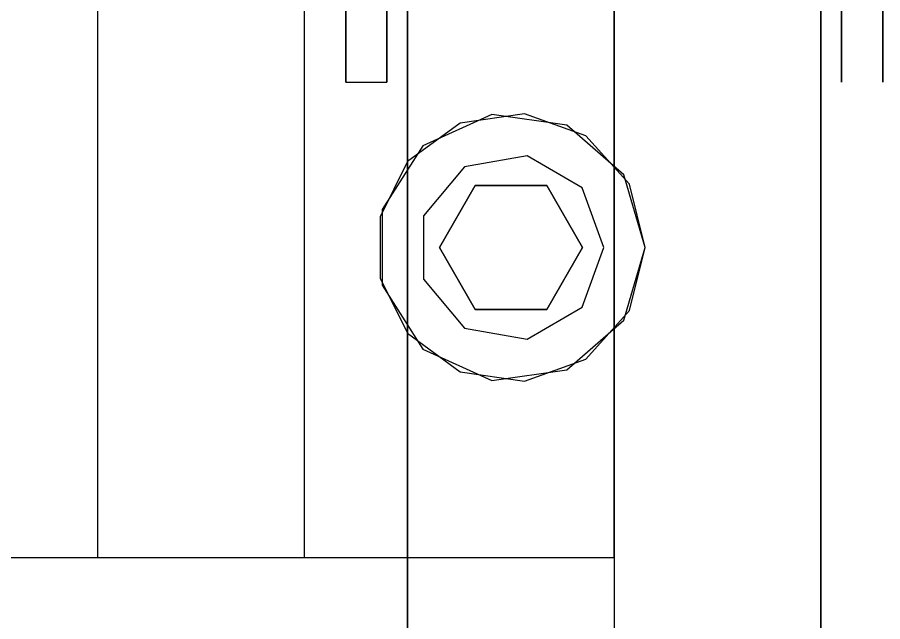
# Model space of a CAD drawing. Header units: millimetres. Extents: x -201 to 3037, y -406 to 3230.
# Drawn here: x 121.1 to 163, y 2631.89 to 2661.14 of the extents above; entities that cross this region are included whole.
import ezdxf

# ---------------------------------------------------------------- set-up
doc = ezdxf.new("R2010")
doc.units = ezdxf.units.MM
doc.layers.add('HIDDEN', color=8, linetype='Continuous')
doc.layers.add('VISIBLE', color=7, linetype='Continuous')

msp = doc.modelspace()

# ---------------------------------------------------------------- linework, layer by layer
at = {"layer": 'HIDDEN'}
for points in [[(150, 2775), (150, 2410)], [(125, 2635), (125, 2725)], [(135, 2635), (135, 2725)], [(150, 2635), (150, 2725)], [(150, 2635), (150, 2725)], [(161, 2702), (161, 2701.448), (161, 2699.821), (161, 2697.2), (161, 2693.717), (161, 2689.545), (161, 2684.895), (161, 2680), (161, 2675.105), (161, 2670.455), (161, 2666.283), (161, 2662.8), (161, 2660.179), (161, 2658.552), (161, 2658)], [(163, 2702), (163, 2701.448), (163, 2699.821), (163, 2697.2), (163, 2693.717), (163, 2689.545), (163, 2684.895), (163, 2680), (163, 2675.105), (163, 2670.455), (163, 2666.283), (163, 2662.8), (163, 2660.179), (163, 2658.552), (163, 2658)], [(137, 2658), (137, 2658.138), (137, 2658.552), (137, 2659.235), (137, 2660.179), (137, 2661.372), (137, 2662.8), (137, 2664.444), (137, 2666.283), (137, 2668.295), (137, 2670.455), (137, 2672.734), (137, 2675.105), (137, 2677.537), (137, 2680)], [(139, 2658), (139, 2658.138), (139, 2658.552), (139, 2659.235), (139, 2660.179), (139, 2661.372), (139, 2662.8), (139, 2664.444), (139, 2666.283), (139, 2668.295), (139, 2670.455), (139, 2672.734), (139, 2675.105), (139, 2677.537), (139, 2680)], [(140, 2680), (140, 2100)], [(140, 2100), (140, 2680)], [(140, 2680), (140, 2100)], [(160, 2400), (160, 2680)], [(160, 2680), (160, 2100)], [(160, 2100), (160, 2680)], [(160, 2680), (160, 2100)], [(161, 2658), (161, 2658.138), (161, 2658.552), (161, 2659.235), (161, 2660.179), (161, 2661.372), (161, 2662.8), (161, 2664.444), (161, 2666.283), (161, 2668.295), (161, 2670.455), (161, 2672.734), (161, 2675.105), (161, 2677.537), (161, 2680)], [(163, 2658), (163, 2658.138), (163, 2658.552), (163, 2659.235), (163, 2660.179), (163, 2661.372), (163, 2662.8), (163, 2664.444), (163, 2666.283), (163, 2668.295), (163, 2670.455), (163, 2672.734), (163, 2675.105), (163, 2677.537), (163, 2680)], [(151.5, 2650), (150.468, 2653.514), (147.7, 2655.913), (144.075, 2656.434), (140.743, 2654.912), (138.763, 2651.831), (138.763, 2648.169), (140.743, 2645.088), (144.075, 2643.566), (147.7, 2644.087), (150.468, 2646.486), (151.5, 2650)], [(151.5, 2650), (150.736, 2653.057), (148.624, 2655.396), (145.66, 2656.466), (142.541, 2656.017), (140, 2654.153)], [(149.5, 2650), (148.447, 2652.893), (145.781, 2654.432), (142.75, 2653.897), (140.771, 2651.539), (140.771, 2648.461), (142.75, 2646.103), (145.781, 2645.568), (148.447, 2647.107), (149.5, 2650)], [(149.5, 2650), (148.447, 2652.893), (145.781, 2654.432), (142.75, 2653.897), (140.771, 2651.539), (140.771, 2648.461), (142.75, 2646.103), (145.781, 2645.568), (148.447, 2647.107), (149.5, 2650)], [(141.536, 2650), (143.268, 2653)], [(143.268, 2653), (141.536, 2650)], [(143.268, 2653), (146.732, 2653)], [(146.732, 2653), (143.268, 2653)], [(146.732, 2653), (148.464, 2650)], [(148.464, 2650), (146.732, 2653)], [(140, 2645.847), (142.541, 2643.983), (145.66, 2643.534), (148.624, 2644.604), (150.736, 2646.943), (151.5, 2650)], [(143.268, 2647), (141.536, 2650)], [(141.536, 2650), (143.268, 2647)], [(148.464, 2650), (146.732, 2647)], [(146.732, 2647), (148.464, 2650)], [(146.732, 2647), (143.268, 2647)], [(143.268, 2647), (146.732, 2647)], [(110, 2635), (150, 2635)], [(125, 2635), (135, 2635)], [(125, 2635), (135, 2635)], [(140, 2635), (150, 2635)]]:
    msp.add_lwpolyline(points, dxfattribs=at)
at = {"layer": 'VISIBLE'}
for points in [[(150, 2775), (150, 2410)], [(125, 2635), (125, 2667)], [(135, 2635), (135, 2667)], [(137, 2667), (137, 2665.84), (137, 2664.744), (137, 2663.716), (137, 2662.762), (137, 2661.885), (137, 2661.089), (137, 2660.379), (137, 2659.756), (137, 2659.225), (137, 2658.786), (137, 2658.443), (137, 2658.197), (137, 2658.049), (137, 2658)], [(139, 2667), (139, 2665.84), (139, 2664.744), (139, 2663.716), (139, 2662.762), (139, 2661.885), (139, 2661.089), (139, 2660.379), (139, 2659.756), (139, 2659.225), (139, 2658.786), (139, 2658.443), (139, 2658.197), (139, 2658.049), (139, 2658)], [(140, 2630), (140, 2667)], [(137, 2658), (139, 2658)], [(140, 2654.153), (138.673, 2651.489), (138.673, 2648.511), (140, 2645.847)], [(119, 2635), (125, 2635)], [(125, 2635), (135, 2635)], [(135, 2635), (140, 2635)]]:
    msp.add_lwpolyline(points, dxfattribs=at)

doc.saveas('drawing.dxf')
